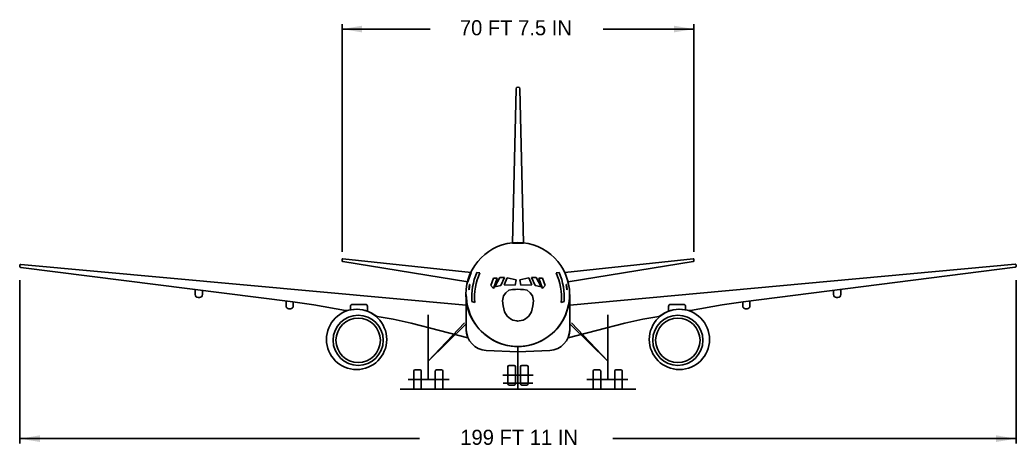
# Model space of a CAD drawing. Extents: x -3021 to 2908, y -789 to 3306.
# Drawn here: x -3021 to -622, y 806 to 1828 of the extents above; entities that cross this region are included whole.
import ezdxf
from ezdxf.enums import TextEntityAlignment as Align

# ---------------------------------------------------------------- set-up
doc = ezdxf.new("R2010")
doc.units = 0
doc.layers.get('0').update_dxf_attribs({"linetype": 'CONTINUOUS'})

msp = doc.modelspace()

# ---------------------------------------------------------------- linework, layer by layer
for p, q in [((-2245.557586, 1818.257437), (-2245.557586, 1270.089921)), ((-1398.057586, 1818.257437), (-1398.057586, 1270.089921)), ((-1826.466443, 1662.369981), (-1835.315794, 1291.025863)), ((-1821.807586, 1666.762774), (-1821.96772, 1666.762774)), ((-1821.647451, 1666.762774), (-1821.807586, 1666.762774)), ((-1808.299377, 1291.025863), (-1817.148728, 1662.369981)), ((-1835.315794, 1291.025863), (-1808.299377, 1291.025863)), ((-2245.557586, 1251.810226), (-2245.557586, 1249.230181)), ((-1934.527478, 1220.639956), (-2243.344065, 1253.798796)), ((-1709.087693, 1220.639956), (-1400.271106, 1253.798796)), ((-1398.057586, 1251.810226), (-1398.057586, 1249.230181)), ((-3021.307586, 1238.211863), (-3021.173799, 1234.903004)), ((-3019.426527, 1232.999629), (-2364.043662, 1150.061597)), ((-1946.374319, 1141.972865), (-3019.128325, 1240.284466)), ((-2243.876759, 1247.255814), (-1942.493083, 1198.534517)), ((-1399.738412, 1247.255814), (-1701.122088, 1198.534517)), ((-1697.240852, 1141.972865), (-624.487894, 1240.569097)), ((-624.182995, 1233.395133), (-1279.571509, 1150.061597)), ((-622.307586, 1238.496591), (-622.436899, 1235.29836)), ((-3021.307586, 1202.282378), (-3021.307586, 808.995148)), ((-1942.493083, 1198.534517), (-1934.527478, 1220.639956)), ((-1913.479957, 1219.823134), (-1920.61698, 1220.511267)), ((-1880.894869, 1206.70412), (-1887.129697, 1189.758556)), ((-1880.94908, 1182.569471), (-1871.762107, 1207.009751)), ((-1871.762107, 1207.009751), (-1880.894869, 1206.70412)), ((-1865.236299, 1208.299676), (-1877.354171, 1185.822851)), ((-1854.147406, 1208.274768), (-1865.236299, 1208.299676)), ((-1862.996513, 1189.052057), (-1854.147406, 1208.274768)), ((-1847.625993, 1207.607828), (-1855.490808, 1190.992071)), ((-1826.110019, 1203.319608), (-1847.625993, 1207.607828)), ((-1828.748473, 1190.279712), (-1826.110019, 1203.319608)), ((-1817.505153, 1203.319608), (-1795.989178, 1207.607828)), ((-1814.866698, 1190.279712), (-1817.505153, 1203.319608)), ((-1795.989178, 1207.607828), (-1788.124363, 1190.992071)), ((-1789.467765, 1208.274768), (-1778.378872, 1208.299676)), ((-1780.618658, 1189.052057), (-1789.467765, 1208.274768)), ((-1778.378872, 1208.299676), (-1766.261, 1185.822851)), ((-1762.666091, 1182.569471), (-1771.853064, 1207.009751)), ((-1771.853064, 1207.009751), (-1762.720302, 1206.70412)), ((-1762.720302, 1206.70412), (-1756.485474, 1189.758556)), ((-1730.135214, 1219.823134), (-1722.998191, 1220.511267)), ((-1701.122088, 1198.534517), (-1709.087693, 1220.639956)), ((-622.307586, 1202.282378), (-622.307586, 808.995148)), ((-2599.28882, 1179.639374), (-2599.28882, 1167.487394)), ((-2581.96164, 1167.487394), (-2581.96164, 1177.460798)), ((-1938.982183, 1191.831899), (-1940.313132, 1180.093649)), ((-1940.313132, 1180.093649), (-1939.011486, 1178.786143)), ((-1939.011486, 1178.786143), (-1937.677608, 1191.828969)), ((-1937.677608, 1191.828969), (-1938.982183, 1191.831899)), ((-1887.129697, 1189.758556), (-1880.94908, 1182.569471)), ((-1877.354171, 1185.822851), (-1862.996513, 1189.052057)), ((-1855.490808, 1190.992071), (-1828.748473, 1190.279712)), ((-1844.103609, 1178.572962), (-1851.293427, 1172.066201)), ((-1835.295526, 1179.531615), (-1844.103609, 1178.572962)), ((-1827.792751, 1180.167053), (-1835.295526, 1179.531615)), ((-1821.807586, 1180.762774), (-1827.792751, 1180.167053)), ((-1821.807586, 1180.762774), (-1815.82242, 1180.167053)), ((-1815.82242, 1180.167053), (-1808.319645, 1179.531615)), ((-1788.124363, 1190.992071), (-1814.866698, 1190.279712)), ((-1808.319645, 1179.531615), (-1799.511562, 1178.572962)), ((-1799.511562, 1178.572962), (-1792.321744, 1172.066201)), ((-1766.261, 1185.822851), (-1780.618658, 1189.052057)), ((-1756.485474, 1189.758556), (-1762.666091, 1182.569471)), ((-1705.937564, 1191.828969), (-1704.632988, 1191.831899)), ((-1704.603685, 1178.786143), (-1705.937564, 1191.828969)), ((-1704.632988, 1191.831899), (-1703.302039, 1180.093649)), ((-1703.302039, 1180.093649), (-1704.603685, 1178.786143)), ((-1061.653531, 1167.487394), (-1061.653531, 1177.460798)), ((-1044.326351, 1179.639374), (-1044.326351, 1167.487394)), ((-2592.28882, 1160.487394), (-2588.96164, 1160.487394)), ((-2380.346462, 1152.111376), (-2380.346462, 1140.301571)), ((-1946.374319, 1083.235641), (-1946.374319, 1167.761497)), ((-1856.854723, 1164.577345), (-1858.807586, 1152.515881)), ((-1858.807586, 1152.515881), (-1857.235077, 1140.443428)), ((-1851.293427, 1172.066201), (-1856.854723, 1164.577345)), ((-1792.321744, 1172.066201), (-1786.760448, 1164.577345)), ((-1786.760448, 1164.577345), (-1784.807586, 1152.515881)), ((-1784.807586, 1152.515881), (-1786.380094, 1140.443428)), ((-1697.240852, 1167.761497), (-1697.240852, 1083.235641)), ((-1263.268709, 1152.111376), (-1263.268709, 1140.301571)), ((-1051.326351, 1160.487394), (-1054.653531, 1160.487394)), ((-2373.346462, 1133.301571), (-2370.019282, 1133.301571)), ((-2364.043662, 1150.061597), (-2313.507473, 1142.772881)), ((-2363.019282, 1140.301571), (-2363.019282, 1149.913853)), ((-2313.507473, 1142.772881), (-2237.381603, 1128.932691)), ((-2237.381603, 1128.932691), (-2223.788354, 1131.088919)), ((-2225.316792, 1139.062659), (-2225.316792, 1132.470777)), ((-2223.788354, 1131.088919), (-2209.464476, 1132.292117)), ((-2189.514411, 1144.062659), (-2220.316792, 1144.062659)), ((-2209.464476, 1132.292117), (-2195.140599, 1130.48732)), ((-2195.140599, 1130.48732), (-2182.792428, 1126.877726)), ((-2184.514411, 1129.257262), (-2184.514411, 1139.062659)), ((-1946.363287, 1087.704532), (-1946.374319, 1141.972865)), ((-1925.63399, 1148.514571), (-1932.648304, 1150.814001)), ((-1857.235077, 1140.443428), (-1854.331283, 1126.412647)), ((-1786.380094, 1140.443428), (-1789.283888, 1126.412647)), ((-1717.981181, 1148.514571), (-1710.966867, 1150.814001)), ((-1697.251885, 1087.704532), (-1697.240852, 1141.972865)), ((-1448.474573, 1130.48732), (-1460.822743, 1126.877726)), ((-1459.10076, 1129.257262), (-1459.10076, 1139.062659)), ((-1454.10076, 1144.062659), (-1423.298379, 1144.062659)), ((-1434.150695, 1132.292117), (-1448.474573, 1130.48732)), ((-1419.826817, 1131.088919), (-1434.150695, 1132.292117)), ((-1406.233568, 1128.932691), (-1419.826817, 1131.088919)), ((-1418.298379, 1139.062659), (-1418.298379, 1132.470777)), ((-1330.107698, 1142.772881), (-1406.233568, 1128.932691)), ((-1279.571509, 1150.061597), (-1330.107698, 1142.772881)), ((-1280.595889, 1140.301571), (-1280.595889, 1149.913853)), ((-1270.268709, 1133.301571), (-1273.595889, 1133.301571)), ((-2182.792428, 1126.877726), (-2173.901745, 1122.666533)), ((-2173.901745, 1122.666533), (-2167.974624, 1119.056939)), ((-2167.974624, 1119.056939), (-2161.0057, 1115.047043)), ((-2161.0057, 1115.047043), (-2122.790208, 1108.099213)), ((-2122.790208, 1108.099213), (-2079.107437, 1098.869018)), ((-2037.807547, 963.262774), (-2037.807547, 1118.762774)), ((-1854.331283, 1126.412647), (-1847.833313, 1115.309103)), ((-1847.833313, 1115.309103), (-1840.185141, 1108.946339)), ((-1840.185141, 1108.946339), (-1834.056217, 1106.345747)), ((-1834.056217, 1106.345747), (-1824.807586, 1104.498004)), ((-1824.807586, 1104.498004), (-1821.807586, 1103.745156)), ((-1818.807586, 1104.498004), (-1821.807586, 1103.745156)), ((-1809.558955, 1106.345747), (-1818.807586, 1104.498004)), ((-1803.43003, 1108.946339), (-1809.558955, 1106.345747)), ((-1795.781859, 1115.309103), (-1803.43003, 1108.946339)), ((-1789.283888, 1126.412647), (-1795.781859, 1115.309103)), ((-1605.807624, 963.262774), (-1605.807624, 1118.762774)), ((-1520.824963, 1108.099213), (-1564.507734, 1098.869018)), ((-1482.609471, 1115.047043), (-1520.824963, 1108.099213)), ((-1475.640547, 1119.056939), (-1482.609471, 1115.047043)), ((-1469.713426, 1122.666533), (-1475.640547, 1119.056939)), ((-1460.822743, 1126.877726), (-1469.713426, 1122.666533)), ((-2079.107437, 1098.869018), (-1942.249394, 1063.349026)), ((-1950.519072, 1099.702334), (-2037.807547, 1007.273063)), ((-2037.807547, 1007.273063), (-1947.264958, 1096.43357)), ((-1946.363287, 1082.277919), (-1946.363287, 1087.704532)), ((-1945.869927, 1075.042435), (-1946.363287, 1082.277919)), ((-1564.507734, 1098.869018), (-1701.365777, 1063.349026)), ((-1697.745244, 1075.042435), (-1697.251885, 1082.277919)), ((-1697.251885, 1082.277919), (-1697.251885, 1087.704532)), ((-1605.807624, 1007.273063), (-1696.350213, 1096.43357)), ((-1693.096099, 1099.702334), (-1605.807624, 1007.273063)), ((-1942.249394, 1063.349026), (-1945.869927, 1075.042435)), ((-1701.365777, 1063.349026), (-1697.745244, 1075.042435)), ((-1821.807586, 1029.780886), (-1898.65361, 1033.28762)), ((-1821.807586, 940.762774), (-1821.807586, 1043.828002)), ((-1744.961561, 1033.28762), (-1821.807586, 1029.780886)), ((-2072.650109, 939.762774), (-2072.650109, 983.762774)), ((-2069.650109, 986.762774), (-2057.650109, 986.762774)), ((-2054.650109, 983.762774), (-2054.650109, 939.762774)), ((-2020.964986, 983.762774), (-2020.964986, 939.762774)), ((-2005.964986, 986.762774), (-2017.964986, 986.762774)), ((-2002.964986, 939.762774), (-2002.964986, 983.762774)), ((-1846.093768, 994.054522), (-1846.093768, 953.054522)), ((-1831.093768, 997.054522), (-1843.093768, 997.054522)), ((-1828.093768, 953.054522), (-1828.093768, 994.054522)), ((-1815.521403, 953.054522), (-1815.521403, 994.054522)), ((-1812.521403, 997.054522), (-1800.521403, 997.054522)), ((-1797.521403, 994.054522), (-1797.521403, 953.054522)), ((-1640.650186, 939.762774), (-1640.650186, 983.762774)), ((-1637.650186, 986.762774), (-1625.650186, 986.762774)), ((-1622.650186, 983.762774), (-1622.650186, 939.762774)), ((-1588.965062, 983.762774), (-1588.965062, 939.762774)), ((-1573.965062, 986.762774), (-1585.965062, 986.762774)), ((-1570.965062, 939.762774), (-1570.965062, 983.762774)), ((-1987.801743, 963.262774), (-2086.700653, 963.262774)), ((-1858.486851, 973.424983), (-1821.807586, 973.808373)), ((-1785.12832, 973.424983), (-1821.807586, 973.808373)), ((-1655.813428, 963.262774), (-1556.914518, 963.262774)), ((-1821.482174, 940.435897), (-2105.228839, 940.420953)), ((-1821.482174, 940.435897), (-2105.228839, 940.420953)), ((-2054.650109, 939.762774), (-2072.650109, 939.762774)), ((-2020.964986, 939.762774), (-2002.964986, 939.762774)), ((-1821.807586, 954.262774), (-1857.807586, 954.262774)), ((-1843.093768, 950.054522), (-1831.093768, 950.054522)), ((-1822.132997, 940.435897), (-1538.386333, 940.420953)), ((-1821.807586, 954.262774), (-1785.807586, 954.262774)), ((-1800.521403, 950.054522), (-1812.521403, 950.054522)), ((-1622.650186, 939.762774), (-1640.650186, 939.762774)), ((-1588.965062, 939.762774), (-1570.965062, 939.762774))]:
    msp.add_line(p, q)
at = {"linetype": 'CONTINUOUS'}
for p, q in [((-2245.557586, 1806.257437), (-2245.557586, 1809.82237)), ((-2245.557586, 1806.257437), (-2033.183811, 1806.257437)), ((-1616.865819, 1806.257437), (-1398.057586, 1806.257437)), ((-1398.057586, 1806.257437), (-1398.057586, 1809.82237)), ((-3021.307586, 820.995148), (-3021.307586, 824.560081)), ((-3021.307586, 820.995148), (-2059.365969, 820.995148)), ((-1593.04522, 820.995148), (-622.307586, 820.995148))]:
    msp.add_line(p, q, dxfattribs=at)
for centre, radius in [((-2206.718703, 1057.553865), 60.298491), ((-2206.718703, 1057.553865), 53.421148), ((-1436.896468, 1057.553865), 60.298491), ((-1436.896468, 1057.553865), 53.421148)]:
    msp.add_circle(centre, radius)
for centre, radius, start, end in [((-1821.96772, 1662.262774), 4.5, 90, 178.634866), ((-1821.647451, 1662.262774), 4.5, 1.365134, 90), ((-1822.439215, 1167.761497), 125, 0, 180), ((-2243.557586, 1251.810226), 2, 83.871409, 180), ((-2243.557586, 1249.230181), 2, 180, 260.817082), ((-1400.057586, 1251.810226), 2, 360, 96.128591), ((-1400.057586, 1249.230181), 2, 279.182918, 0), ((-3019.309218, 1238.292663), 2, 84.716911, 182.31537), ((-3019.175432, 1234.983804), 2, 182.31537, 262.787616), ((-624.305953, 1238.57739), 2, 357.68463, 95.283089), ((-624.435266, 1235.379159), 2, 277.246351, 357.68463), ((-1794.608724, 1162.872319), 138.565251, 155.419601, 184.992346), ((-1794.608724, 1162.872319), 131.80958, 154.401073, 186.253521), ((-1849.006447, 1162.872319), 131.80958, 353.746479, 25.598927), ((-1849.006447, 1162.872319), 138.565251, 355.007654, 24.580399), ((-2592.28882, 1167.487394), 7, 180, 270), ((-2588.96164, 1167.487394), 7, 270, 0), ((-1822.439215, 1167.761497), 125, 180, 0), ((-1821.807586, 1167.330572), 124.567479, 179.801792, 0.198208), ((-1054.653531, 1167.487394), 7, 180, 270), ((-1051.326351, 1167.487394), 7, 270, 0), ((-2373.346462, 1140.301571), 7, 180, 270), ((-2370.019282, 1140.301571), 7, 270, 0), ((-2210.521848, 1059.680835), 72.5, 0, 180), ((-2220.316792, 1139.062659), 5, 90, 180), ((-2189.514411, 1139.062659), 5, 0, 90), ((-1433.093323, 1059.680835), 72.5, 0, 180), ((-1454.10076, 1139.062659), 5, 90, 180), ((-1423.298379, 1139.062659), 5, 0, 90), ((-1273.595889, 1140.301571), 7, 180, 270), ((-1270.268709, 1140.301571), 7, 270, 0), ((-1896.374319, 1083.235641), 50, 180, 267.38722), ((-1747.240852, 1083.235641), 50, 272.61278, 360), ((-2210.521848, 1059.680835), 72.5, 180, 0), ((-1433.093323, 1059.680835), 72.5, 180, 0), ((-2069.650109, 983.762774), 3, 90, 180), ((-2057.650109, 983.762774), 3, 0, 90), ((-2017.964986, 983.762774), 3, 90, 180), ((-2005.964986, 983.762774), 3, 0, 90), ((-1843.093768, 994.054522), 3, 90, 180), ((-1831.093768, 994.054522), 3, 0, 90), ((-1812.521403, 994.054522), 3, 90, 180), ((-1800.521403, 994.054522), 3, 0, 90), ((-1637.650186, 983.762774), 3, 90, 180), ((-1625.650186, 983.762774), 3, 0, 90), ((-1585.965062, 983.762774), 3, 90, 180), ((-1573.965062, 983.762774), 3, 0, 90), ((-1843.093768, 953.054522), 3, 180, 270), ((-1831.093768, 953.054522), 3, 270, 0), ((-1812.521403, 953.054522), 3, 180, 270), ((-1800.521403, 953.054522), 3, 270, 360)]:
    msp.add_arc(centre, radius, start, end)
for points in [[(-2197.557586, 1814.257437), (-2197.557586, 1798.257437), (-2245.557586, 1806.257437)], [(-1446.057586, 1814.257437), (-1446.057586, 1798.257437), (-1398.057586, 1806.257437)], [(-2973.307586, 828.995148), (-2973.307586, 812.995148), (-3021.307586, 820.995148)], [(-670.307586, 828.995148), (-670.307586, 812.995148), (-622.307586, 820.995148)]]:
    msp.add_solid(points, dxfattribs=at)

# ---------------------------------------------------------------- texts
for s, p in [('70 FT 7.5 IN', (-1826.890024, 1809.542989)), ('199 FT 11 IN', (-1819.134748, 824.2807))]:
    msp.add_text(s, height=36.305476, dxfattribs=at).set_placement(p, align=Align.MIDDLE)

doc.saveas('drawing.dxf')
